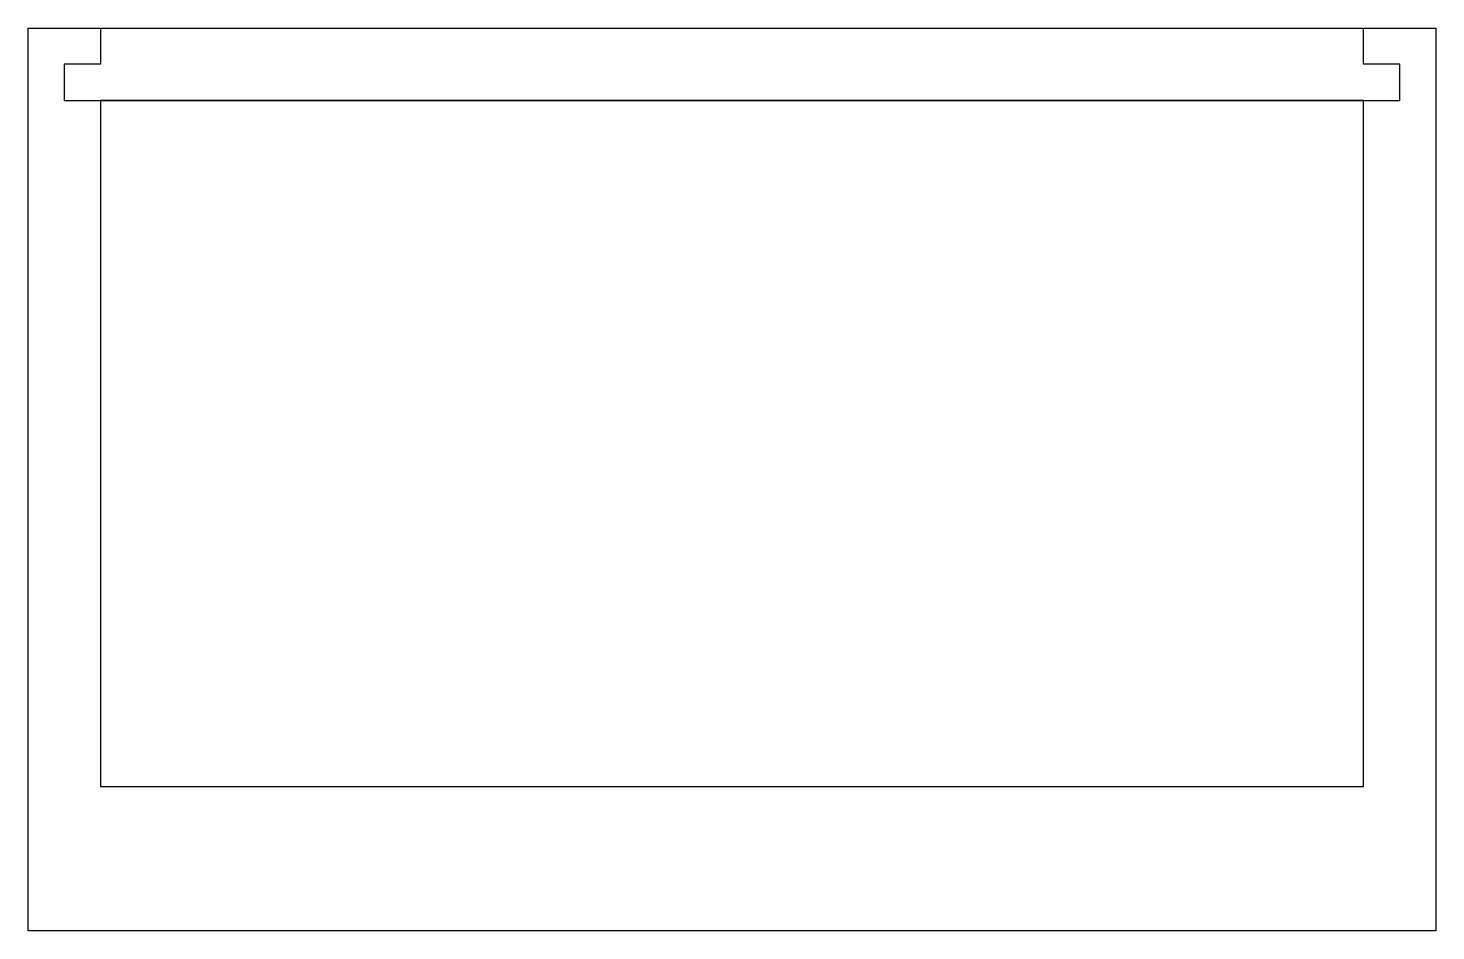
# Model space of a CAD drawing. Header units: millimetres. Extents: x 0 to 39, y 0 to 25.
import ezdxf

# ---------------------------------------------------------------- set-up
doc = ezdxf.new("R2010")
doc.units = ezdxf.units.MM
doc.layers.get('0').update_dxf_attribs({"linetype": 'CONTINUOUS'})

msp = doc.modelspace()

# ---------------------------------------------------------------- linework, layer by layer
for p, q in [((2, 25), (2, 24)), ((37, 24), (37, 25)), ((2, 24), (1, 24)), ((1, 24), (1, 23)), ((38, 24), (37, 24)), ((38, 23), (38, 24)), ((1, 23), (38, 23))]:
    msp.add_line(p, q)
for points in [[(39, 0), (0, 0), (0, 25), (39, 25)], [(37, 23), (2, 23), (2, 4), (37, 4)]]:
    msp.add_lwpolyline(points, close=True)

doc.saveas('drawing.dxf')
